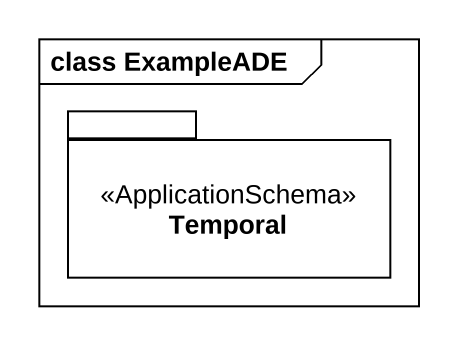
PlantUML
@startuml
mainframe class ExampleADE
package Temporal <<ApplicationSchema>> {
}
@enduml
